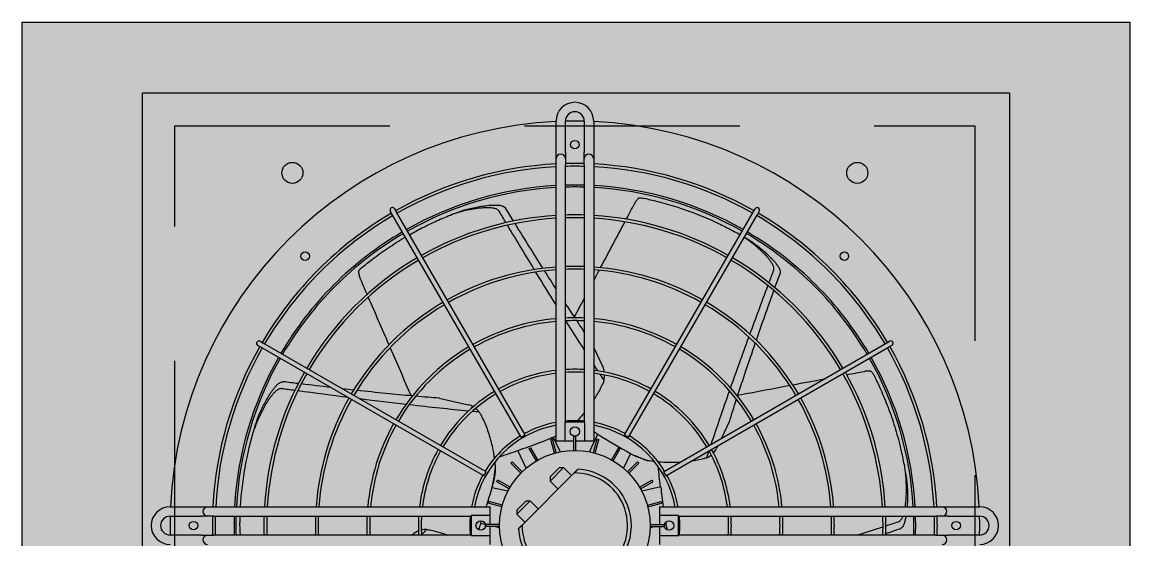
# Model space of a CAD drawing. Header units: metres. Extents: x 0 to 132, y -109 to 310.
# Drawn here: x 17.627 to 18.45, y 254.757 to 255.142 of the extents above; entities that cross this region are included whole.
import ezdxf

# ---------------------------------------------------------------- set-up
doc = ezdxf.new("R2010")
doc.units = ezdxf.units.M
doc.header["$LTSCALE"] = 0.036
doc.linetypes.add('HIDDEN', pattern=[9.525, 6.35, -3.175])
for name, color, linetype in [('elec psiktis', 170, 'Continuous'), ('elec psiktis exartimata', 170, 'Continuous'), ('fan klimatismos hatch', 21, 'Continuous'), ('mihanologika text', 20, 'Continuous')]:
    doc.layers.add(name, color=color, linetype=linetype)

# ---------------------------------------------------------------- blocks, each defined once
blk = doc.blocks.new('heat pump exoteriko')
at = {"layer": 'fan klimatismos hatch'}
blk.add_hatch(color=21, dxfattribs=at).paths.add_polyline_path([(10748.1562, 16894.0677), (10749.3327, 16894.0677), (10749.3327, 16895.1373), (10748.1562, 16895.1373)])
at = {"layer": 'elec psiktis'}
for p, q in [((10748.1562, 16894.0677), (10748.1562, 16895.1373)), ((10748.1562, 16895.1373), (10749.3327, 16895.1373)), ((10748.1562, 16894.0677), (10748.1562, 16895.1373)), ((10749.3327, 16895.1373), (10749.3327, 16894.0677))]:
    blk.add_line(p, q, dxfattribs=at)
at = {"layer": 'elec psiktis exartimata', "linetype": 'HIDDEN'}
for p, q in [((10748.3182, 16895.027), (10749.1682, 16895.027)), ((10748.3182, 16894.177), (10748.3182, 16895.027)), ((10749.1682, 16895.027), (10749.1682, 16894.177))]:
    blk.add_line(p, q, dxfattribs=at)
at = {"layer": 'elec psiktis exartimata'}
for p, q in [((10748.7232, 16894.9985), (10748.7232, 16895.032)), ((10748.7332, 16894.9985), (10748.7332, 16895.032)), ((10748.7532, 16895.032), (10748.7532, 16894.9985)), ((10748.7632, 16895.032), (10748.7632, 16894.9985)), ((10748.7232, 16894.992), (10748.7232, 16894.9985)), ((10748.7232, 16894.9855), (10748.7232, 16894.992)), ((10748.7332, 16894.9985), (10748.7332, 16894.992)), ((10748.7332, 16894.992), (10748.7332, 16894.9855)), ((10748.7532, 16894.992), (10748.7532, 16894.9985)), ((10748.7532, 16894.9855), (10748.7532, 16894.992)), ((10748.7632, 16894.9985), (10748.7632, 16894.992)), ((10748.7632, 16894.992), (10748.7632, 16894.9855)), ((10748.7232, 16894.692), (10748.7232, 16894.9855)), ((10748.7332, 16894.712), (10748.7332, 16894.9855)), ((10748.7532, 16894.9855), (10748.7532, 16894.712)), ((10748.7632, 16894.9855), (10748.7632, 16894.692)), ((10748.5492, 16894.9329), (10748.5472, 16894.9364)), ((10748.686, 16894.6961), (10748.5492, 16894.9329)), ((10748.5516, 16894.9389), (10748.5536, 16894.9354)), ((10748.6903, 16894.6986), (10748.5536, 16894.9354)), ((10748.796, 16894.6986), (10748.9327, 16894.9354)), ((10748.8003, 16894.6961), (10748.9371, 16894.9329)), ((10748.9327, 16894.9354), (10748.9347, 16894.9389)), ((10748.9391, 16894.9364), (10748.9371, 16894.9329)), ((10748.4098, 16894.7916), (10748.4063, 16894.7936)), ((10748.4088, 16894.798), (10748.4123, 16894.796)), ((10748.6466, 16894.6549), (10748.4098, 16894.7916)), ((10748.6491, 16894.6592), (10748.4123, 16894.796)), ((10748.7632, 16894.791), (10748.7729, 16894.7707)), ((10748.8372, 16894.6592), (10749.074, 16894.796)), ((10748.8397, 16894.6549), (10749.0765, 16894.7916)), ((10749.074, 16894.796), (10749.0775, 16894.798)), ((10749.08, 16894.7936), (10749.0765, 16894.7916)), ((10748.5992, 16894.7375), (10748.6299, 16894.7305)), ((10748.7538, 16894.712), (10748.7325, 16894.712)), ((10748.7325, 16894.712), (10748.7325, 16894.692)), ((10748.7538, 16894.692), (10748.7538, 16894.712)), ((10748.9072, 16894.7123), (10748.8988, 16894.6948)), ((10748.686, 16894.6961), (10748.6903, 16894.6986)), ((10748.7176, 16894.6936), (10748.7195, 16894.6941)), ((10748.7215, 16894.6791), (10748.7176, 16894.6936)), ((10748.7234, 16894.6796), (10748.7195, 16894.6941)), ((10748.7201, 16894.696), (10748.7276, 16894.6805)), ((10748.7205, 16894.6961), (10748.7232, 16894.6974)), ((10748.7422, 16894.697), (10748.7442, 16894.697)), ((10748.7422, 16894.682), (10748.7422, 16894.697)), ((10748.7442, 16894.682), (10748.7442, 16894.697)), ((10748.7588, 16894.6805), (10748.7677, 16894.6991)), ((10748.7629, 16894.6796), (10748.7668, 16894.6941)), ((10748.7648, 16894.6791), (10748.7687, 16894.6936)), ((10748.7668, 16894.6941), (10748.7687, 16894.6936)), ((10748.796, 16894.6986), (10748.8003, 16894.6961)), ((10748.6915, 16894.6632), (10748.6826, 16894.6818)), ((10748.6948, 16894.6838), (10748.6965, 16894.6848)), ((10748.7023, 16894.6708), (10748.6948, 16894.6838)), ((10748.704, 16894.6718), (10748.6965, 16894.6848)), ((10748.7232, 16894.692), (10748.7325, 16894.692)), ((10748.7325, 16894.692), (10748.7422, 16894.692)), ((10748.7442, 16894.692), (10748.7538, 16894.692)), ((10748.7538, 16894.692), (10748.7632, 16894.692)), ((10748.7823, 16894.6718), (10748.7898, 16894.6848)), ((10748.784, 16894.6708), (10748.7915, 16894.6838)), ((10748.7898, 16894.6848), (10748.7915, 16894.6838)), ((10748.895, 16894.6868), (10748.8936, 16894.6839)), ((10748.6753, 16894.6685), (10748.6767, 16894.6699)), ((10748.6873, 16894.6593), (10748.6767, 16894.6699)), ((10748.8022, 16894.6786), (10748.7948, 16894.6632)), ((10748.799, 16894.6593), (10748.8096, 16894.6699)), ((10748.8025, 16894.6784), (10748.8062, 16894.6766)), ((10748.8096, 16894.6699), (10748.811, 16894.6685)), ((10748.6466, 16894.6549), (10748.6491, 16894.6592)), ((10748.6859, 16894.6579), (10748.6753, 16894.6685)), ((10748.6872, 16894.6026), (10748.7426, 16894.658)), ((10748.7269, 16894.6636), (10748.717, 16894.6537)), ((10748.717, 16894.6494), (10748.7311, 16894.6636)), ((10748.7269, 16894.6636), (10748.7311, 16894.6636)), ((10748.7396, 16894.6551), (10748.7311, 16894.6636)), ((10748.8004, 16894.6579), (10748.811, 16894.6685)), ((10748.8372, 16894.6592), (10748.8397, 16894.6549)), ((10748.6555, 16894.6429), (10748.6564, 16894.6469)), ((10748.6604, 16894.6487), (10748.6614, 16894.6504)), ((10748.6734, 16894.6412), (10748.6604, 16894.6487)), ((10748.6744, 16894.6429), (10748.6614, 16894.6504)), ((10748.717, 16894.6537), (10748.717, 16894.6494)), ((10748.7255, 16894.6409), (10748.717, 16894.6494)), ((10748.8119, 16894.6429), (10748.8249, 16894.6504)), ((10748.8129, 16894.6412), (10748.8259, 16894.6487)), ((10748.8249, 16894.6504), (10748.8259, 16894.6487)), ((10748.6554, 16894.6426), (10748.6721, 16894.6388)), ((10748.8142, 16894.6388), (10748.8344, 16894.6434)), ((10748.6511, 16894.6257), (10748.6517, 16894.6276)), ((10748.6656, 16894.6218), (10748.6511, 16894.6257)), ((10748.6662, 16894.6237), (10748.6517, 16894.6276)), ((10748.6915, 16894.6282), (10748.6816, 16894.6183)), ((10748.6816, 16894.6141), (10748.6958, 16894.6282)), ((10748.6915, 16894.6282), (10748.6958, 16894.6282)), ((10748.7043, 16894.6197), (10748.6958, 16894.6282)), ((10748.8202, 16894.6237), (10748.8347, 16894.6276)), ((10748.8207, 16894.6218), (10748.8352, 16894.6257)), ((10748.8347, 16894.6276), (10748.8352, 16894.6257)), ((10748.3132, 16894.622), (10748.3467, 16894.622)), ((10748.3132, 16894.612), (10748.3467, 16894.612)), ((10748.3467, 16894.622), (10748.3532, 16894.622)), ((10748.3532, 16894.612), (10748.3467, 16894.612)), ((10748.3532, 16894.622), (10748.3597, 16894.622)), ((10748.3597, 16894.612), (10748.3532, 16894.612)), ((10748.3597, 16894.622), (10748.6532, 16894.622)), ((10748.3597, 16894.612), (10748.6332, 16894.612)), ((10748.6532, 16894.6127), (10748.6332, 16894.6127)), ((10748.6332, 16894.6127), (10748.6332, 16894.5914)), ((10748.6532, 16894.6127), (10748.6532, 16894.622)), ((10748.6532, 16894.603), (10748.6532, 16894.6127)), ((10748.6816, 16894.6183), (10748.6816, 16894.6141)), ((10748.6901, 16894.6056), (10748.6816, 16894.6141)), ((10748.8332, 16894.622), (10748.8332, 16894.6127)), ((10748.8332, 16894.622), (10749.1267, 16894.622)), ((10748.8532, 16894.6127), (10748.8332, 16894.6127)), ((10748.8332, 16894.6127), (10748.8332, 16894.603)), ((10748.8532, 16894.5914), (10748.8532, 16894.6127)), ((10748.8532, 16894.612), (10749.1267, 16894.612)), ((10749.1267, 16894.622), (10749.1332, 16894.622)), ((10749.1332, 16894.612), (10749.1267, 16894.612)), ((10749.1332, 16894.622), (10749.1397, 16894.622)), ((10749.1397, 16894.612), (10749.1332, 16894.612)), ((10749.1397, 16894.622), (10749.1732, 16894.622)), ((10749.1397, 16894.612), (10749.1732, 16894.612)), ((10748.648, 16894.6033), (10748.6431, 16894.6044)), ((10748.6482, 16894.601), (10748.6482, 16894.603)), ((10748.6632, 16894.603), (10748.6482, 16894.603)), ((10748.6632, 16894.601), (10748.6482, 16894.601)), ((10748.6532, 16894.5914), (10748.6532, 16894.601)), ((10748.6632, 16894.5998), (10748.6577, 16894.601)), ((10748.8287, 16894.601), (10748.8231, 16894.5998)), ((10748.8232, 16894.603), (10748.8382, 16894.603)), ((10748.8232, 16894.601), (10748.8382, 16894.601)), ((10748.8332, 16894.601), (10748.8332, 16894.5914)), ((10748.8382, 16894.603), (10748.8382, 16894.601)), ((10748.8398, 16894.6036), (10748.8383, 16894.6033)), ((10748.8399, 16894.6033), (10748.8408, 16894.5993)), ((10748.3467, 16894.592), (10748.3132, 16894.592)), ((10748.3467, 16894.592), (10748.3532, 16894.592)), ((10748.3532, 16894.592), (10748.3597, 16894.592)), ((10748.6332, 16894.592), (10748.3597, 16894.592)), ((10748.5702, 16894.592), (10748.5721, 16894.5936)), ((10748.6332, 16894.5914), (10748.6532, 16894.5914)), ((10748.6532, 16894.582), (10748.6532, 16894.5914)), ((10748.8332, 16894.5914), (10748.8532, 16894.5914)), ((10748.8332, 16894.5914), (10748.8332, 16894.582)), ((10749.1267, 16894.592), (10748.8532, 16894.592)), ((10749.1267, 16894.592), (10749.1332, 16894.592)), ((10749.1332, 16894.592), (10749.1397, 16894.592)), ((10749.1732, 16894.592), (10749.1397, 16894.592))]:
    blk.add_line(p, q, dxfattribs=at)
blk.add_lwpolyline([(10748.284, 16895.0622), (10749.2047, 16895.0622), (10749.2047, 16894.1478), (10748.284, 16894.1478)], close=True, dxfattribs=at)
for centre, radius in [((10748.7432, 16895.007), 0.0045), ((10748.4432, 16894.977), 0.0112), ((10749.0432, 16894.977), 0.0112), ((10748.4568, 16894.8884), 0.0045), ((10749.0295, 16894.8884), 0.0045), ((10748.7432, 16894.702), 0.005), ((10748.7432, 16894.602), 0.08), ((10748.3382, 16894.602), 0.0045), ((10748.6432, 16894.602), 0.005), ((10748.8432, 16894.602), 0.005), ((10749.1482, 16894.602), 0.0045)]:
    blk.add_circle(centre, radius, dxfattribs=at)
for centre, radius, start, end in [((10748.7432, 16895.032), 0.02, 0, 180), ((10748.7432, 16895.032), 0.01, 0, 180), ((10748.7432, 16894.602), 0.43, 92.6659, 177.3341), ((10748.7432, 16894.602), 0.43, 88.6674, 91.3326), ((10748.7432, 16894.602), 0.43, 2.6659, 87.3341), ((10748.7282, 16894.992), 0.005, 0, 180), ((10748.7582, 16894.992), 0.005, 0, 180), ((10748.7432, 16894.602), 0.385, 92.9777, 119.6279), ((10748.7432, 16894.602), 0.382, 93.0012, 119.625), ((10748.7432, 16894.602), 0.385, 88.5116, 91.4884), ((10748.7432, 16894.602), 0.382, 88.4999, 91.5001), ((10748.7432, 16894.602), 0.385, 60.3721, 87.0223), ((10748.7432, 16894.602), 0.382, 60.375, 86.9988), ((10748.7432, 16894.602), 0.362, 88.417, 91.583), ((10748.7432, 16894.602), 0.362, 93.1671, 119.6043), ((10748.7432, 16894.602), 0.36, 93.1847, 119.6021), ((10748.7432, 16894.602), 0.36, 88.4082, 91.5918), ((10748.7432, 16894.602), 0.362, 60.3957, 86.8329), ((10748.7432, 16894.602), 0.36, 60.3979, 86.8153), ((10748.5494, 16894.9376), 0.0025, 30, 210), ((10748.9369, 16894.9376), 0.0025, 330, 150), ((10748.7432, 16894.602), 0.385, 120.3721, 149.6279), ((10748.7432, 16894.602), 0.382, 120.375, 149.625), ((10748.7432, 16894.602), 0.3303, 93.4714, 119.5663), ((10748.7432, 16894.602), 0.3273, 93.5033, 119.5624), ((10748.7432, 16894.602), 0.3303, 88.2651, 91.7349), ((10748.7432, 16894.602), 0.3273, 88.2492, 91.7508), ((10748.7432, 16894.602), 0.3303, 60.4337, 86.5286), ((10748.7432, 16894.602), 0.3273, 60.4376, 86.4967), ((10748.7432, 16894.602), 0.382, 30.375, 59.625), ((10748.7432, 16894.602), 0.385, 30.3721, 59.6279), ((10748.7432, 16894.602), 0.362, 120.3957, 149.6043), ((10748.7432, 16894.602), 0.36, 120.3979, 149.6021), ((10748.7432, 16894.602), 0.36, 30.3979, 59.6021), ((10748.7432, 16894.602), 0.362, 30.3957, 59.6043), ((10748.7432, 16894.602), 0.3303, 120.4337, 149.5663), ((10748.7432, 16894.602), 0.3273, 120.4376, 149.5624), ((10748.7432, 16894.602), 0.3273, 30.4376, 59.5624), ((10748.7432, 16894.602), 0.3303, 30.4337, 59.5663), ((10748.7432, 16894.602), 0.2756, 94.1616, 119.4803), ((10748.7432, 16894.602), 0.2726, 94.2074, 119.4745), ((10748.7432, 16894.602), 0.2756, 87.9206, 92.0794), ((10748.7432, 16894.602), 0.2726, 87.8977, 92.1023), ((10748.7432, 16894.602), 0.2756, 60.5197, 85.8384), ((10748.7432, 16894.602), 0.2726, 60.5255, 85.7926), ((10748.7432, 16894.602), 0.2756, 120.5197, 149.4803), ((10748.7432, 16894.602), 0.2726, 120.5255, 149.4745), ((10748.7432, 16894.602), 0.2726, 30.5255, 59.4745), ((10748.7432, 16894.602), 0.2756, 30.5197, 59.4803), ((10748.7432, 16894.602), 0.2209, 87.4054, 92.5946), ((10748.7432, 16894.602), 0.2209, 95.1946, 119.3516), ((10748.7432, 16894.602), 0.2179, 95.2663, 119.3426), ((10748.7432, 16894.602), 0.2179, 87.3696, 92.6304), ((10748.7432, 16894.602), 0.2209, 60.6484, 84.8054), ((10748.7432, 16894.602), 0.2179, 60.6574, 84.7337), ((10748.7432, 16894.602), 0.385, 150.3721, 177.0223), ((10748.7432, 16894.602), 0.382, 150.375, 176.9988), ((10748.4076, 16894.7958), 0.0025, 60, 240), ((10748.7432, 16894.602), 0.2209, 120.6484, 149.3516), ((10748.7432, 16894.602), 0.2179, 120.6574, 149.3426), ((10748.7432, 16894.602), 0.2179, 30.6574, 59.3426), ((10748.7432, 16894.602), 0.2209, 30.6484, 59.3516), ((10748.7432, 16894.602), 0.382, 3.0012, 29.625), ((10749.0787, 16894.7958), 0.0025, 300, 120), ((10748.7432, 16894.602), 0.385, 2.9777, 29.6279), ((10748.7432, 16894.602), 0.362, 150.3957, 176.8329), ((10748.7432, 16894.602), 0.36, 150.3979, 176.8153), ((10748.7432, 16894.602), 0.36, 3.1847, 29.6021), ((10748.7432, 16894.602), 0.362, 3.1671, 29.6043), ((10748.7432, 16894.602), 0.3303, 150.4337, 176.5286), ((10748.7432, 16894.602), 0.1662, 96.9115, 119.1381), ((10748.7432, 16894.602), 0.1632, 97.0392, 119.1223), ((10748.7432, 16894.602), 0.1662, 86.5505, 93.4495), ((10748.7432, 16894.602), 0.1632, 86.487, 93.513), ((10748.7432, 16894.602), 0.1662, 60.8619, 83.0885), ((10748.7432, 16894.602), 0.1632, 60.8777, 82.9608), ((10748.7549, 16894.762), 0.02, 9.3182, 25.7143), ((10748.7432, 16894.602), 0.3303, 3.4714, 29.5663), ((10748.7432, 16894.602), 0.3273, 150.4376, 176.4967), ((10748.7549, 16894.762), 0.02, 344.154, 0.372), ((10748.7432, 16894.602), 0.3273, 3.5033, 29.5624), ((10748.7432, 16894.602), 0.1662, 120.8619, 149.1381), ((10748.7432, 16894.602), 0.1632, 120.8777, 149.1223), ((10748.7432, 16894.602), 0.1632, 30.8777, 59.1223), ((10748.7432, 16894.602), 0.1662, 30.8619, 59.1381), ((10748.7432, 16894.602), 0.2756, 150.5197, 175.8384), ((10748.7432, 16894.602), 0.2726, 150.5255, 175.7926), ((10748.6254, 16894.711), 0.02, 60.7468, 77.1429), ((10748.7432, 16894.602), 0.2726, 4.2074, 29.4745), ((10748.7432, 16894.602), 0.2756, 4.1616, 29.4803), ((10748.6254, 16894.711), 0.02, 35.5825, 51.8006), ((10748.7432, 16894.602), 0.2209, 150.6484, 174.8054), ((10748.7432, 16894.602), 0.2179, 150.6574, 174.7337), ((10748.7432, 16894.602), 0.1085, 100.6222, 169.3778), ((10748.7432, 16894.602), 0.1115, 100.3332, 118.7152), ((10748.7432, 16894.602), 0.1115, 84.8545, 95.1455), ((10748.7432, 16894.602), 0.1115, 61.2848, 79.6668), ((10748.7432, 16894.602), 0.1085, 10.6222, 79.3778), ((10748.7432, 16894.602), 0.2179, 5.2663, 29.3426), ((10748.7432, 16894.602), 0.2209, 5.1946, 29.3516), ((10748.7432, 16894.602), 0.1115, 121.2848, 148.7152), ((10748.5082, 16895.2), 0.5467, 288.5941, 292.8031), ((10749.0642, 16895.1585), 0.5467, 237.1656, 241.3746), ((10748.7432, 16894.602), 0.1115, 31.2848, 58.7152), ((10748.7432, 16894.602), 0.1662, 150.8619, 173.0885), ((10748.7432, 16894.602), 0.1632, 150.8777, 172.9608), ((10748.7432, 16894.602), 0.1632, 7.0392, 29.1223), ((10748.7432, 16894.602), 0.1662, 6.9115, 29.1381), ((10748.8756, 16894.6926), 0.02, 317.8897, 334.2857), ((10748.8756, 16894.6926), 0.02, 292.7254, 308.9434), ((10748.7432, 16894.602), 0.06, 183.1897, 86.8103), ((10748.7432, 16894.602), 0.056, 179.4153, 90.5847), ((10748.7432, 16894.602), 0.1115, 151.2848, 169.6668), ((10748.7432, 16894.602), 0.1115, 10.3332, 28.7152), ((10748.1292, 16894.7912), 0.5467, 341.9807, 344.2317), ((10749.3784, 16894.698), 0.5467, 185.737, 187.9889), ((10748.3132, 16894.602), 0.02, 90, 270), ((10748.3132, 16894.602), 0.01, 90, 270), ((10748.7432, 16894.602), 0.43, 178.6674, 181.3326), ((10748.3532, 16894.617), 0.005, 90, 270), ((10748.7432, 16894.602), 0.385, 178.5116, 181.4884), ((10748.7432, 16894.602), 0.382, 178.4999, 181.5001), ((10748.7432, 16894.602), 0.362, 178.417, 181.583), ((10748.7432, 16894.602), 0.36, 178.4082, 181.5918), ((10748.7432, 16894.602), 0.3303, 178.2651, 181.7349), ((10748.7432, 16894.602), 0.3273, 178.2492, 181.7508), ((10748.7432, 16894.602), 0.2756, 177.9206, 182.0794), ((10748.7432, 16894.602), 0.2726, 177.8977, 182.1023), ((10748.7432, 16894.602), 0.2209, 177.4054, 182.5946), ((10748.7432, 16894.602), 0.2179, 177.3696, 182.6304), ((10748.7432, 16894.602), 0.1662, 176.5505, 183.4495), ((10748.7432, 16894.602), 0.1632, 176.487, 183.513), ((10748.7432, 16894.602), 0.1115, 174.8545, 185.1455), ((10748.7432, 16894.602), 0.1115, 0, 5.1455), ((10748.7432, 16894.602), 0.1632, 0, 3.513), ((10748.7432, 16894.602), 0.1662, 0, 3.4495), ((10748.7432, 16894.602), 0.2179, 0, 2.6304), ((10748.7432, 16894.602), 0.2209, 0, 2.5946), ((10748.7432, 16894.602), 0.2726, 0, 2.1023), ((10748.7432, 16894.602), 0.2756, 0, 2.0794), ((10748.7432, 16894.602), 0.3273, 0, 1.7508), ((10748.7432, 16894.602), 0.3303, 0, 1.7349), ((10748.7432, 16894.602), 0.36, 0, 1.5918), ((10748.7432, 16894.602), 0.362, 0, 1.583), ((10748.7432, 16894.602), 0.382, 0, 1.5001), ((10748.7432, 16894.602), 0.385, 0, 1.4884), ((10749.1332, 16894.617), 0.005, 270, 90), ((10748.7432, 16894.602), 0.43, 0, 1.3326), ((10749.1732, 16894.602), 0.02, 270, 90), ((10749.1732, 16894.602), 0.01, 270, 90), ((10748.1292, 16894.7912), 0.5467, 340.0227, 340.3119), ((10749.3784, 16894.698), 0.5467, 189.7465, 189.946), ((10748.7432, 16894.602), 0.1115, 354.8545, 0), ((10748.7432, 16894.602), 0.1632, 356.487, 0), ((10748.7432, 16894.602), 0.1662, 356.5505, 0), ((10748.7432, 16894.602), 0.2179, 357.3696, 0), ((10748.7432, 16894.602), 0.2209, 357.4054, 0), ((10748.7432, 16894.602), 0.2726, 357.8977, 0), ((10748.7432, 16894.602), 0.2756, 357.9206, 0), ((10748.7432, 16894.602), 0.3273, 358.2492, 0), ((10748.7432, 16894.602), 0.3303, 358.2651, 0), ((10748.7432, 16894.602), 0.36, 358.4082, 0), ((10748.7432, 16894.602), 0.362, 358.417, 0), ((10748.7432, 16894.602), 0.382, 358.4999, 0), ((10748.7432, 16894.602), 0.385, 358.5116, 0), ((10748.7432, 16894.602), 0.43, 358.6674, 0), ((10748.3532, 16894.587), 0.005, 90, 270), ((10748.5846, 16894.5779), 0.02, 112.1754, 128.5714), ((10748.5846, 16894.5779), 0.02, 87.0111, 103.2292), ((10749.1332, 16894.587), 0.005, 270, 90)]:
    blk.add_arc(centre, radius, start, end, dxfattribs=at)
at = {"layer": 'elec psiktis exartimata', "extrusion": (0, 0, -1)}
for centre, major_axis, ratio, start_param, end_param in [((10746.5975, 16889.8234), (-3.4524, -7.1689), 0.040757, 2.343333, 2.346709), ((10741.4203, 16910.1313), (7.4676, -15.5066), 0.018843, 0.206114, 0.210059), ((10741.4203, 16910.1313), (7.433, -15.4348), 0.018843, 0.181938, 0.187017), ((10741.4203, 16910.1313), (7.4676, -15.5066), 0.018843, 0.188944, 0.205219), ((10741.4203, 16910.1313), (7.433, -15.4348), 0.018843, 0.161837, 0.180909), ((10746.5975, 16889.8234), (-3.4524, -7.1689), 0.040757, 2.333158, 2.342778), ((10741.4203, 16910.1313), (7.4676, -15.5066), 0.018843, 0.174837, 0.187941), ((10741.4203, 16910.1313), (7.433, -15.4348), 0.018843, 0.152276, 0.160637), ((10746.5975, 16889.8234), (-3.4524, -7.1689), 0.040757, 2.330442, 2.332595), ((10756.3187, 16910.0096), (-7.4676, -15.5066), 0.018843, 0.206114, 0.210059), ((10756.3187, 16910.0096), (-7.433, -15.4348), 0.018843, 0.181938, 0.187017), ((10751.1414, 16889.9451), (3.4524, -7.1689), 0.040757, 2.343333, 2.346709), ((10756.3187, 16910.0096), (-7.4676, -15.5066), 0.018843, 0.188944, 0.205219), ((10756.3187, 16910.0096), (-7.433, -15.4348), 0.018843, 0.161837, 0.180909), ((10751.1414, 16889.9451), (3.4524, -7.1689), 0.040757, 2.333158, 2.342778), ((10741.4203, 16910.1313), (7.433, -15.4348), 0.018843, 0.137514, 0.145075), ((10746.5975, 16889.8234), (-3.4524, -7.1689), 0.040757, 2.322894, 2.32675), ((10741.4203, 16910.1313), (7.4676, -15.5066), 0.018843, 0.155025, 0.168097), ((10741.4203, 16910.1313), (7.433, -15.4348), 0.018843, 0.129765, 0.135982), ((10756.3187, 16910.0096), (-7.4676, -15.5066), 0.018843, 0.169281, 0.187941), ((10751.1414, 16889.9451), (3.4524, -7.1689), 0.040757, 2.322894, 2.332595), ((10756.3187, 16910.0096), (-7.433, -15.4348), 0.018843, 0.137514, 0.160637), ((10741.4203, 16910.1313), (7.4676, -15.5066), 0.018843, 0.144674, 0.147962), ((10743.6693, 16893.3002), (-7.7574, -1.7706), 0.040757, 2.343333, 2.346709), ((10732.0362, 16898.5591), (16.7019, -3.8121), 0.018843, 0.181938, 0.187017), ((10732.0362, 16898.5591), (16.7019, -3.8121), 0.018843, 0.170423, 0.180909), ((10741.4203, 16910.1313), (7.4676, -15.5066), 0.018843, 0.13987, 0.143049), ((10743.6693, 16893.3002), (-7.7574, -1.7706), 0.040757, 2.333158, 2.339108), ((10732.0362, 16898.5591), (16.7795, -3.8298), 0.018843, 0.206114, 0.210059), ((10732.0362, 16898.5591), (16.7795, -3.8298), 0.018843, 0.189296, 0.205219), ((10732.0362, 16898.5591), (16.7019, -3.8121), 0.018843, 0.161837, 0.166074), ((10732.0362, 16898.5591), (16.7019, -3.8121), 0.018843, 0.137514, 0.160637), ((10756.3187, 16910.0096), (-7.4676, -15.5066), 0.018843, 0.146026, 0.168097), ((10743.6693, 16893.3002), (-7.7574, -1.7706), 0.040757, 2.322894, 2.332595), ((10732.0362, 16898.5591), (16.7795, -3.8298), 0.018843, 0.169281, 0.185293), ((10732.0362, 16898.5591), (16.7795, -3.8298), 0.018843, 0.144674, 0.168097), ((10732.0362, 16898.5591), (16.7019, -3.8121), 0.018843, 0.124789, 0.135982), ((10756.3187, 16910.0096), (-7.433, -15.4348), 0.018843, 0.124789, 0.135982), ((10732.0362, 16898.5591), (16.7795, -3.8298), 0.018843, 0.13987, 0.143049), ((10748.9355, 16894.6783), (0.2922, -0.1407), 0.192511, 2.087387, 2.106047), ((10748.8034, 16894.8), (-0.2922, -0.1407), 0.192511, -1.054205, -0.97772), ((10756.3187, 16910.0096), (-7.4676, -15.5066), 0.018843, 0.13987, 0.143016), ((10748.9227, 16894.4993), (0.0722, -0.3162), 0.192511, 2.087387, 2.163873), ((10748.626, 16894.7726), (-0.0722, -0.3162), 0.192511, -1.054205, -1.028833), ((10765.5126, 16898.2858), (-16.7795, -3.8298), 0.018843, 0.19712, 0.205219), ((10765.5126, 16898.2858), (-16.7795, -3.8298), 0.018843, 0.206114, 0.210059), ((10735.2328, 16884.0072), (-13.4561, -10.7309), 0.018843, 3.281463, 3.284642), ((10765.5126, 16898.2858), (-16.7019, -3.8121), 0.018843, 0.181938, 0.187017)]:
    blk.add_ellipse(centre, major_axis=major_axis, ratio=ratio, start_param=start_param, end_param=end_param, dxfattribs=at)
at = {"layer": 'elec psiktis exartimata'}
for points, knots in [([(10748.6221, 16894.9364), (10748.6233, 16894.9368), (10748.6245, 16894.9371), (10748.6279, 16894.9381), (10748.63, 16894.9386), (10748.6344, 16894.9397), (10748.6366, 16894.9401), (10748.641, 16894.941), (10748.6431, 16894.9414), (10748.6474, 16894.942), (10748.6496, 16894.9423), (10748.6528, 16894.9426), (10748.6539, 16894.9427), (10748.6563, 16894.9428), (10748.6576, 16894.9428), (10748.66, 16894.9428), (10748.6612, 16894.9428), (10748.663, 16894.9426), (10748.6636, 16894.9425), (10748.6647, 16894.9423), (10748.6653, 16894.9422), (10748.6666, 16894.9418), (10748.6674, 16894.9415), (10748.6685, 16894.9408), (10748.6688, 16894.9405), (10748.6693, 16894.94), (10748.6695, 16894.9398), (10748.6696, 16894.9395)], [72.856457, 72.856457, 72.856457, 72.856457, 76.498272, 76.498272, 82.972306, 82.972306, 89.446341, 89.446341, 95.920375, 95.920375, 102.39441, 102.39441, 105.823764, 105.823764, 109.253118, 109.253118, 112.682473, 112.682473, 114.39715, 114.39715, 116.111827, 116.111827, 118.548976, 118.548976, 119.767551, 119.767551, 120.608571, 120.608571, 120.608571, 120.608571]), ([(10748.8113, 16894.9504), (10748.8111, 16894.9502), (10748.811, 16894.9501), (10748.8104, 16894.9496), (10748.81, 16894.9491), (10748.8092, 16894.9482), (10748.8088, 16894.9477), (10748.808, 16894.9467), (10748.8077, 16894.9462), (10748.8072, 16894.9454), (10748.807, 16894.9451), (10748.8069, 16894.9448)], [148.21489, 148.21489, 148.21489, 148.21489, 148.790276, 148.790276, 150.632855, 150.632855, 152.475435, 152.475435, 154.318014, 154.318014, 155.348889, 155.348889, 155.348889, 155.348889]), ([(10748.8113, 16894.9504), (10748.8119, 16894.9504), (10748.8125, 16894.9504), (10748.8143, 16894.9504), (10748.8155, 16894.9502), (10748.8166, 16894.95)], [23.505025, 23.505025, 23.505025, 23.505025, 25.859516, 25.859516, 30.318685, 30.318685, 30.318685, 30.318685]), ([(10748.8166, 16894.95), (10748.8212, 16894.949), (10748.8258, 16894.9479), (10748.8369, 16894.9451), (10748.8434, 16894.9433), (10748.8566, 16894.9391), (10748.8634, 16894.9368), (10748.8773, 16894.9315), (10748.8842, 16894.9286), (10748.8933, 16894.9244), (10748.8954, 16894.9234), (10748.8975, 16894.9224)], [5.628237, 5.628237, 5.628237, 5.628237, 24.441601, 24.441601, 48.883202, 48.883202, 73.324803, 73.324803, 97.766405, 97.766405, 104.926774, 104.926774, 104.926774, 104.926774]), ([(10748.5889, 16894.9224), (10748.5938, 16894.9248), (10748.5989, 16894.9271), (10748.6064, 16894.9303), (10748.6087, 16894.9313), (10748.6111, 16894.9322)], [104.926774, 104.926774, 104.926774, 104.926774, 122.208006, 122.208006, 129.840338, 129.840338, 129.840338, 129.840338]), ([(10748.6628, 16894.9362), (10748.6626, 16894.9365), (10748.6624, 16894.9367), (10748.662, 16894.9372), (10748.6616, 16894.9375), (10748.6609, 16894.938), (10748.6606, 16894.9382), (10748.6598, 16894.9386), (10748.6594, 16894.9388), (10748.6585, 16894.9391), (10748.658, 16894.9392), (10748.6569, 16894.9394), (10748.6564, 16894.9395), (10748.6547, 16894.9398), (10748.6536, 16894.9399), (10748.6513, 16894.94), (10748.6501, 16894.94), (10748.6479, 16894.9399), (10748.6468, 16894.9398), (10748.6437, 16894.9396), (10748.6417, 16894.9394), (10748.6376, 16894.9389), (10748.6356, 16894.9385), (10748.6314, 16894.9378), (10748.6293, 16894.9373), (10748.6252, 16894.9364), (10748.6231, 16894.9359), (10748.6177, 16894.9344), (10748.6143, 16894.9333), (10748.6111, 16894.9322)], [116.818504, 116.818504, 116.818504, 116.818504, 117.674315, 117.674315, 118.90653, 118.90653, 120.138745, 120.138745, 121.370961, 121.370961, 122.9854, 122.9854, 124.599839, 124.599839, 127.828717, 127.828717, 131.057596, 131.057596, 134.286474, 134.286474, 140.459649, 140.459649, 146.632824, 146.632824, 152.805999, 152.805999, 158.979173, 158.979173, 169.240552, 169.240552, 169.240552, 169.240552]), ([(10748.6111, 16894.9322), (10748.6135, 16894.9332), (10748.6159, 16894.9341), (10748.6196, 16894.9355), (10748.6208, 16894.9359), (10748.6221, 16894.9364)], [23.843624, 23.843624, 23.843624, 23.843624, 31.17572, 31.17572, 34.967352, 34.967352, 34.967352, 34.967352]), ([(10748.5675, 16894.9112), (10748.5725, 16894.914), (10748.5775, 16894.9168), (10748.5848, 16894.9204), (10748.5868, 16894.9214), (10748.5889, 16894.9224)], [79.270257, 79.270257, 79.270257, 79.270257, 97.766405, 97.766405, 104.926774, 104.926774, 104.926774, 104.926774]), ([(10748.8975, 16894.9224), (10748.9024, 16894.92), (10748.9074, 16894.9175), (10748.9145, 16894.9137), (10748.9167, 16894.9125), (10748.9188, 16894.9112)], [104.926774, 104.926774, 104.926774, 104.926774, 122.208006, 122.208006, 129.682914, 129.682914, 129.682914, 129.682914]), ([(10748.5169, 16894.8764), (10748.5205, 16894.8794), (10748.5243, 16894.8823), (10748.5334, 16894.8892), (10748.5388, 16894.8932), (10748.5504, 16894.9009), (10748.5565, 16894.9048), (10748.563, 16894.9086), (10748.5631, 16894.9087), (10748.5632, 16894.9087)], [5.628237, 5.628237, 5.628237, 5.628237, 24.441601, 24.441601, 48.883202, 48.883202, 73.324803, 73.324803, 73.794065, 73.794065, 73.794065, 73.794065]), ([(10748.9543, 16894.8733), (10748.9544, 16894.8735), (10748.9545, 16894.8738), (10748.9546, 16894.8745), (10748.9546, 16894.875), (10748.9546, 16894.8758), (10748.9545, 16894.8762), (10748.9543, 16894.8771), (10748.9542, 16894.8775), (10748.9539, 16894.8784), (10748.9536, 16894.8789), (10748.9532, 16894.8798), (10748.9529, 16894.8803), (10748.9521, 16894.8818), (10748.9514, 16894.8827), (10748.9501, 16894.8846), (10748.9493, 16894.8855), (10748.9479, 16894.8872), (10748.9472, 16894.888), (10748.9451, 16894.8903), (10748.9437, 16894.8917), (10748.9407, 16894.8946), (10748.9391, 16894.896), (10748.936, 16894.8987), (10748.9343, 16894.9001), (10748.931, 16894.9027), (10748.9293, 16894.904), (10748.9261, 16894.9064), (10748.9245, 16894.9075), (10748.923, 16894.9085)], [116.818504, 116.818504, 116.818504, 116.818504, 117.674315, 117.674315, 118.90653, 118.90653, 120.138745, 120.138745, 121.370961, 121.370961, 122.9854, 122.9854, 124.599839, 124.599839, 127.828717, 127.828717, 131.057596, 131.057596, 134.286474, 134.286474, 140.459649, 140.459649, 146.632824, 146.632824, 152.805999, 152.805999, 158.979173, 158.979173, 164.453305, 164.453305, 164.453305, 164.453305]), ([(10748.9231, 16894.9087), (10748.924, 16894.9083), (10748.9248, 16894.9078), (10748.9268, 16894.9066), (10748.9279, 16894.9059), (10748.9291, 16894.9052)], [28.432762, 28.432762, 28.432762, 28.432762, 31.17572, 31.17572, 34.967352, 34.967352, 34.967352, 34.967352]), ([(10748.9291, 16894.9052), (10748.9301, 16894.9045), (10748.9311, 16894.9037), (10748.934, 16894.9017), (10748.9358, 16894.9003), (10748.9393, 16894.8976), (10748.9411, 16894.8962), (10748.9444, 16894.8933), (10748.9461, 16894.8918), (10748.9493, 16894.8889), (10748.9508, 16894.8874), (10748.9531, 16894.885), (10748.9539, 16894.8842), (10748.9554, 16894.8824), (10748.9562, 16894.8815), (10748.9577, 16894.8795), (10748.9585, 16894.8786), (10748.9594, 16894.877), (10748.9597, 16894.8765), (10748.9603, 16894.8755), (10748.9605, 16894.875), (10748.961, 16894.8737), (10748.9613, 16894.8729), (10748.9614, 16894.8716), (10748.9614, 16894.8712), (10748.9613, 16894.8705), (10748.9613, 16894.8702), (10748.9612, 16894.87)], [72.856457, 72.856457, 72.856457, 72.856457, 76.498272, 76.498272, 82.972306, 82.972306, 89.446341, 89.446341, 95.920375, 95.920375, 102.39441, 102.39441, 105.823764, 105.823764, 109.253118, 109.253118, 112.682473, 112.682473, 114.39715, 114.39715, 116.111827, 116.111827, 118.548976, 118.548976, 119.767551, 119.767551, 120.608571, 120.608571, 120.608571, 120.608571]), ([(10748.5133, 16894.8725), (10748.5137, 16894.873), (10748.514, 16894.8735), (10748.5152, 16894.8749), (10748.5161, 16894.8757), (10748.5169, 16894.8764)], [23.505025, 23.505025, 23.505025, 23.505025, 25.859516, 25.859516, 30.318685, 30.318685, 30.318685, 30.318685]), ([(10748.5133, 16894.8725), (10748.5133, 16894.8723), (10748.5133, 16894.8721), (10748.5134, 16894.8713), (10748.5135, 16894.8707), (10748.5137, 16894.8695), (10748.5138, 16894.8689), (10748.5141, 16894.8677), (10748.5143, 16894.8671), (10748.5147, 16894.8662), (10748.5148, 16894.8659), (10748.5149, 16894.8655)], [148.21489, 148.21489, 148.21489, 148.21489, 148.790276, 148.790276, 150.632855, 150.632855, 152.475435, 152.475435, 154.318014, 154.318014, 155.348889, 155.348889, 155.348889, 155.348889]), ([(10749.058, 16894.766), (10749.0578, 16894.766), (10749.0576, 16894.766), (10749.0568, 16894.7661), (10749.0562, 16894.7662), (10749.055, 16894.7663), (10749.0543, 16894.7663), (10749.0531, 16894.7662), (10749.0525, 16894.7662), (10749.0515, 16894.766), (10749.0512, 16894.766), (10749.0508, 16894.7659)], [148.21489, 148.21489, 148.21489, 148.21489, 148.790276, 148.790276, 150.632855, 150.632855, 152.475435, 152.475435, 154.318014, 154.318014, 155.348889, 155.348889, 155.348889, 155.348889]), ([(10749.058, 16894.766), (10749.0584, 16894.7655), (10749.0588, 16894.765), (10749.0599, 16894.7636), (10749.0605, 16894.7626), (10749.061, 16894.7615)], [23.505025, 23.505025, 23.505025, 23.505025, 25.859516, 25.859516, 30.318685, 30.318685, 30.318685, 30.318685]), ([(10748.4063, 16894.7159), (10748.4067, 16894.717), (10748.4072, 16894.7182), (10748.4086, 16894.7214), (10748.4095, 16894.7235), (10748.4114, 16894.7275), (10748.4124, 16894.7295), (10748.4144, 16894.7335), (10748.4155, 16894.7354), (10748.4177, 16894.7392), (10748.4188, 16894.741), (10748.4206, 16894.7437), (10748.4212, 16894.7447), (10748.4226, 16894.7466), (10748.4233, 16894.7476), (10748.4249, 16894.7495), (10748.4257, 16894.7504), (10748.4269, 16894.7517), (10748.4274, 16894.7521), (10748.4282, 16894.7529), (10748.4287, 16894.7532), (10748.4298, 16894.754), (10748.4306, 16894.7544), (10748.4318, 16894.7548), (10748.4322, 16894.7549), (10748.4329, 16894.755), (10748.4332, 16894.755), (10748.4334, 16894.755)], [72.856457, 72.856457, 72.856457, 72.856457, 76.498272, 76.498272, 82.972306, 82.972306, 89.446341, 89.446341, 95.920375, 95.920375, 102.39441, 102.39441, 105.823764, 105.823764, 109.253118, 109.253118, 112.682473, 112.682473, 114.39715, 114.39715, 116.111827, 116.111827, 118.548976, 118.548976, 119.767551, 119.767551, 120.608571, 120.608571, 120.608571, 120.608571]), ([(10748.7731, 16894.7536), (10748.7721, 16894.7515), (10748.7711, 16894.7494), (10748.7679, 16894.7433), (10748.7656, 16894.7394), (10748.7632, 16894.7356)], [22.344079, 22.344079, 22.344079, 22.344079, 29.207025, 29.207025, 42.305301, 42.305301, 42.305301, 42.305301]), ([(10748.7742, 16894.7565), (10748.7741, 16894.7562), (10748.7739, 16894.7558), (10748.7736, 16894.7548), (10748.7734, 16894.7542), (10748.7731, 16894.7536)], [74.725099, 74.725099, 74.725099, 74.725099, 75.874264, 75.874264, 77.80458, 77.80458, 77.80458, 77.80458]), ([(10749.061, 16894.7615), (10749.0631, 16894.7574), (10749.0651, 16894.7531), (10749.0698, 16894.7427), (10749.0724, 16894.7365), (10749.0775, 16894.7235), (10749.0799, 16894.7167), (10749.0843, 16894.7026), (10749.0864, 16894.6953), (10749.0888, 16894.6856), (10749.0893, 16894.6834), (10749.0898, 16894.6812)], [5.628237, 5.628237, 5.628237, 5.628237, 24.441601, 24.441601, 48.883202, 48.883202, 73.324803, 73.324803, 97.766405, 97.766405, 104.926774, 104.926774, 104.926774, 104.926774]), ([(10748.4318, 16894.7475), (10748.4315, 16894.7476), (10748.4312, 16894.7476), (10748.4305, 16894.7476), (10748.43, 16894.7475), (10748.4292, 16894.7472), (10748.4288, 16894.7471), (10748.428, 16894.7467), (10748.4277, 16894.7465), (10748.4269, 16894.746), (10748.4265, 16894.7456), (10748.4256, 16894.745), (10748.4252, 16894.7446), (10748.424, 16894.7435), (10748.4232, 16894.7426), (10748.4217, 16894.7409), (10748.421, 16894.74), (10748.4196, 16894.7382), (10748.419, 16894.7373), (10748.4172, 16894.7348), (10748.4162, 16894.7331), (10748.414, 16894.7295), (10748.413, 16894.7277), (10748.411, 16894.724), (10748.4101, 16894.7221), (10748.4082, 16894.7183), (10748.4073, 16894.7163), (10748.4051, 16894.7111), (10748.4038, 16894.7079), (10748.4027, 16894.7046)], [116.818504, 116.818504, 116.818504, 116.818504, 117.674315, 117.674315, 118.90653, 118.90653, 120.138745, 120.138745, 121.370961, 121.370961, 122.9854, 122.9854, 124.599839, 124.599839, 127.828717, 127.828717, 131.057596, 131.057596, 134.286474, 134.286474, 140.459649, 140.459649, 146.632824, 146.632824, 152.805999, 152.805999, 158.979173, 158.979173, 169.240552, 169.240552, 169.240552, 169.240552]), ([(10748.6417, 16894.7226), (10748.6419, 16894.7223), (10748.6422, 16894.722), (10748.6427, 16894.7211), (10748.643, 16894.7205), (10748.6433, 16894.72)], [74.725099, 74.725099, 74.725099, 74.725099, 75.874264, 75.874264, 77.80458, 77.80458, 77.80458, 77.80458]), ([(10748.6433, 16894.72), (10748.6444, 16894.7179), (10748.6454, 16894.7157), (10748.6484, 16894.709), (10748.6502, 16894.7042), (10748.6533, 16894.6947), (10748.6546, 16894.6898), (10748.6564, 16894.6811), (10748.6571, 16894.6773), (10748.6576, 16894.6735)], [22.344079, 22.344079, 22.344079, 22.344079, 29.207025, 29.207025, 43.810537, 43.810537, 58.414049, 58.414049, 69.687336, 69.687336, 69.687336, 69.687336]), ([(10748.4027, 16894.7046), (10748.4034, 16894.7071), (10748.4042, 16894.7096), (10748.4054, 16894.7133), (10748.4058, 16894.7146), (10748.4063, 16894.7159)], [23.843624, 23.843624, 23.843624, 23.843624, 31.17572, 31.17572, 34.967352, 34.967352, 34.967352, 34.967352]), ([(10748.3965, 16894.6812), (10748.3977, 16894.6866), (10748.3991, 16894.692), (10748.4013, 16894.6998), (10748.402, 16894.7022), (10748.4027, 16894.7046)], [104.926774, 104.926774, 104.926774, 104.926774, 122.208006, 122.208006, 129.840338, 129.840338, 129.840338, 129.840338]), ([(10748.7202, 16894.6959), (10748.7203, 16894.696), (10748.7204, 16894.696), (10748.7213, 16894.6965), (10748.7223, 16894.6969), (10748.7232, 16894.6974)], [51.900767, 51.900767, 51.900767, 51.900767, 52.250056, 52.250056, 55.469243, 55.469243, 55.469243, 55.469243]), ([(10748.3881, 16894.622), (10748.3883, 16894.6249), (10748.3885, 16894.6278), (10748.3893, 16894.6377), (10748.3901, 16894.6448), (10748.3922, 16894.6595), (10748.3934, 16894.6669), (10748.3955, 16894.6767), (10748.396, 16894.6789), (10748.3965, 16894.6812)], [38.531666, 38.531666, 38.531666, 38.531666, 48.883202, 48.883202, 73.324803, 73.324803, 97.766405, 97.766405, 104.926774, 104.926774, 104.926774, 104.926774]), ([(10748.8022, 16894.6786), (10748.8023, 16894.6785), (10748.8024, 16894.6785), (10748.8045, 16894.6774), (10748.8066, 16894.6765), (10748.8109, 16894.6747), (10748.8132, 16894.6738), (10748.8172, 16894.6723), (10748.819, 16894.6717), (10748.8208, 16894.671)], [51.900767, 51.900767, 51.900767, 51.900767, 52.250056, 52.250056, 59.476064, 59.476064, 66.702072, 66.702072, 72.30074, 72.30074, 72.30074, 72.30074]), ([(10748.818, 16894.6716), (10748.818, 16894.6716), (10748.8179, 16894.6716), (10748.8146, 16894.6729), (10748.8114, 16894.6742), (10748.8076, 16894.676), (10748.8069, 16894.6763), (10748.8062, 16894.6766)], [63.116183, 63.116183, 63.116183, 63.116183, 63.200181, 63.200181, 73.733544, 73.733544, 76.156299, 76.156299, 76.156299, 76.156299]), ([(10748.8208, 16894.671), (10748.8204, 16894.6711), (10748.82, 16894.6712), (10748.819, 16894.6714), (10748.8185, 16894.6715), (10748.818, 16894.6716)], [60.821368, 60.821368, 60.821368, 60.821368, 62.414931, 62.414931, 64.507113, 64.507113, 64.507113, 64.507113]), ([(10748.8545, 16894.6692), (10748.8508, 16894.669), (10748.8471, 16894.6689), (10748.8395, 16894.669), (10748.8357, 16894.6692), (10748.8319, 16894.6696)], [47.666287, 47.666287, 47.666287, 47.666287, 58.414049, 58.414049, 69.687336, 69.687336, 69.687336, 69.687336]), ([(10748.8803, 16894.6732), (10748.878, 16894.6726), (10748.8757, 16894.6721), (10748.8712, 16894.6712), (10748.8689, 16894.6708), (10748.8667, 16894.6705)], [22.344079, 22.344079, 22.344079, 22.344079, 29.207025, 29.207025, 35.813429, 35.813429, 35.813429, 35.813429]), ([(10748.8833, 16894.6741), (10748.8829, 16894.674), (10748.8826, 16894.6738), (10748.8816, 16894.6735), (10748.881, 16894.6733), (10748.8803, 16894.6732)], [74.725099, 74.725099, 74.725099, 74.725099, 75.874264, 75.874264, 77.80458, 77.80458, 77.80458, 77.80458]), ([(10749.0898, 16894.6812), (10749.0911, 16894.6758), (10749.0922, 16894.6703), (10749.0936, 16894.6623), (10749.094, 16894.6598), (10749.0944, 16894.6574)], [104.926774, 104.926774, 104.926774, 104.926774, 122.208006, 122.208006, 129.840338, 129.840338, 129.840338, 129.840338]), ([(10748.6554, 16894.6426), (10748.6555, 16894.6427), (10748.6555, 16894.6428), (10748.656, 16894.6451), (10748.6565, 16894.6473), (10748.6573, 16894.652), (10748.6576, 16894.6543), (10748.6582, 16894.6586), (10748.6584, 16894.6605), (10748.6586, 16894.6624)], [51.900767, 51.900767, 51.900767, 51.900767, 52.250056, 52.250056, 59.476064, 59.476064, 66.702072, 66.702072, 72.30074, 72.30074, 72.30074, 72.30074]), ([(10748.6587, 16894.6595), (10748.6587, 16894.6595), (10748.6587, 16894.6595), (10748.6582, 16894.6559), (10748.6576, 16894.6525), (10748.6568, 16894.6484), (10748.6566, 16894.6477), (10748.6564, 16894.6469)], [63.116183, 63.116183, 63.116183, 63.116183, 63.200181, 63.200181, 73.733544, 73.733544, 76.156299, 76.156299, 76.156299, 76.156299]), ([(10748.6586, 16894.6624), (10748.6586, 16894.662), (10748.6587, 16894.6615), (10748.6587, 16894.6606), (10748.6587, 16894.66), (10748.6587, 16894.6595)], [60.821368, 60.821368, 60.821368, 60.821368, 62.414931, 62.414931, 64.507113, 64.507113, 64.507113, 64.507113]), ([(10749.0941, 16894.622), (10749.0944, 16894.624), (10749.0946, 16894.6259), (10749.095, 16894.63), (10749.0951, 16894.6321), (10749.0953, 16894.6363), (10749.0954, 16894.6384), (10749.0954, 16894.6427), (10749.0953, 16894.6448), (10749.0951, 16894.6504), (10749.0948, 16894.654), (10749.0944, 16894.6574)], [134.466889, 134.466889, 134.466889, 134.466889, 140.459649, 140.459649, 146.632824, 146.632824, 152.805999, 152.805999, 158.979173, 158.979173, 169.240552, 169.240552, 169.240552, 169.240552]), ([(10749.0944, 16894.6574), (10749.0948, 16894.6548), (10749.0952, 16894.6523), (10749.0957, 16894.6484), (10749.0959, 16894.647), (10749.0961, 16894.6457)], [23.843624, 23.843624, 23.843624, 23.843624, 31.17572, 31.17572, 34.967352, 34.967352, 34.967352, 34.967352]), ([(10749.0961, 16894.6457), (10749.0962, 16894.6444), (10749.0962, 16894.6432), (10749.0964, 16894.6397), (10749.0965, 16894.6374), (10749.0965, 16894.6329), (10749.0965, 16894.6307), (10749.0964, 16894.6263), (10749.0962, 16894.6242), (10749.0961, 16894.622)], [72.856457, 72.856457, 72.856457, 72.856457, 76.498272, 76.498272, 82.972306, 82.972306, 89.446341, 89.446341, 95.760754, 95.760754, 95.760754, 95.760754]), ([(10748.3876, 16894.5963), (10748.3875, 16894.6009), (10748.3875, 16894.6057), (10748.3877, 16894.6111), (10748.3877, 16894.6116), (10748.3877, 16894.612)], [5.628237, 5.628237, 5.628237, 5.628237, 24.441601, 24.441601, 26.21864, 26.21864, 26.21864, 26.21864]), ([(10749.0869, 16894.6061), (10749.0871, 16894.6062), (10749.0874, 16894.6063), (10749.088, 16894.6066), (10749.0884, 16894.6069), (10749.089, 16894.6075), (10749.0893, 16894.6078), (10749.0898, 16894.6085), (10749.0901, 16894.6088), (10749.0906, 16894.6096), (10749.0908, 16894.6101), (10749.0913, 16894.6111), (10749.0915, 16894.6115), (10749.0917, 16894.612)], [116.818504, 116.818504, 116.818504, 116.818504, 117.674315, 117.674315, 118.90653, 118.90653, 120.138745, 120.138745, 121.370961, 121.370961, 122.9854, 122.9854, 124.549341, 124.549341, 124.549341, 124.549341]), ([(10749.0949, 16894.612), (10749.0947, 16894.6109), (10749.0945, 16894.6097), (10749.0939, 16894.6073), (10749.0936, 16894.6061), (10749.093, 16894.6044), (10749.0928, 16894.6039), (10749.0923, 16894.6028), (10749.0921, 16894.6023), (10749.0914, 16894.6011), (10749.0909, 16894.6004), (10749.09, 16894.5995), (10749.0897, 16894.5992), (10749.0891, 16894.5989), (10749.0888, 16894.5987), (10749.0886, 16894.5987)], [105.823819, 105.823819, 105.823819, 105.823819, 109.253118, 109.253118, 112.682473, 112.682473, 114.39715, 114.39715, 116.111827, 116.111827, 118.548976, 118.548976, 119.767551, 119.767551, 120.608571, 120.608571, 120.608571, 120.608571]), ([(10748.8398, 16894.6036), (10748.8398, 16894.6035), (10748.8398, 16894.6034), (10748.8403, 16894.6013), (10748.8408, 16894.5994), (10748.8413, 16894.5974)], [51.900767, 51.900767, 51.900767, 51.900767, 52.250056, 52.250056, 58.635791, 58.635791, 58.635791, 58.635791]), ([(10748.3881, 16894.592), (10748.3881, 16894.5923), (10748.388, 16894.5925), (10748.3877, 16894.5939), (10748.3876, 16894.5951), (10748.3876, 16894.5963)], [24.928779, 24.928779, 24.928779, 24.928779, 25.859516, 25.859516, 30.318685, 30.318685, 30.318685, 30.318685]), ([(10748.5856, 16894.5979), (10748.586, 16894.5979), (10748.5864, 16894.5978), (10748.5874, 16894.5977), (10748.5881, 16894.5976), (10748.5887, 16894.5975)], [74.725099, 74.725099, 74.725099, 74.725099, 75.874264, 75.874264, 77.80458, 77.80458, 77.80458, 77.80458]), ([(10748.5887, 16894.5975), (10748.591, 16894.597), (10748.5933, 16894.5965), (10748.5998, 16894.5948), (10748.6039, 16894.5935), (10748.608, 16894.592)], [22.344079, 22.344079, 22.344079, 22.344079, 29.207025, 29.207025, 41.706566, 41.706566, 41.706566, 41.706566])]:
    blk.add_open_spline(points, degree=3, knots=knots, dxfattribs=at)
for points in [[(10748.7532, 16894.7219), (10748.7508, 16894.719), (10748.7483, 16894.7162), (10748.7457, 16894.7135)], [(10748.8277, 16894.67), (10748.8254, 16894.6703), (10748.8231, 16894.6706), (10748.8208, 16894.671)], [(10748.6581, 16894.6694), (10748.6583, 16894.6671), (10748.6585, 16894.6647), (10748.6586, 16894.6624)], [(10748.8412, 16894.5974), (10748.8411, 16894.5981), (10748.8409, 16894.5987), (10748.8408, 16894.5993)]]:
    blk.add_open_spline(points, degree=3, dxfattribs=at)
for points in [[(10748.7426, 16894.658), (10748.7445, 16894.6599), (10748.7465, 16894.662)], [(10748.6833, 16894.5987), (10748.6853, 16894.6007), (10748.6872, 16894.6026)]]:
    blk.add_rational_spline(points, [1, 1.00113807364, 1], degree=2, dxfattribs=at)
blk = doc.blocks.new('heat pump vrv systoixia')
at = {"layer": 'elec psiktis', "xscale": 0.7000000000000455, "yscale": 0.7000000000000455, "zscale": 0.7000000000000455}
blk.add_blockref('heat pump exoteriko', (-7422.91117, -11821.11105), dxfattribs=at)

msp = doc.modelspace()

# ---------------------------------------------------------------- block references
at = {"layer": 'mihanologika text', "color": 21}
msp.add_blockref('heat pump vrv systoixia', (-83.17164, 249.65714), dxfattribs=at)

doc.saveas('drawing.dxf')
